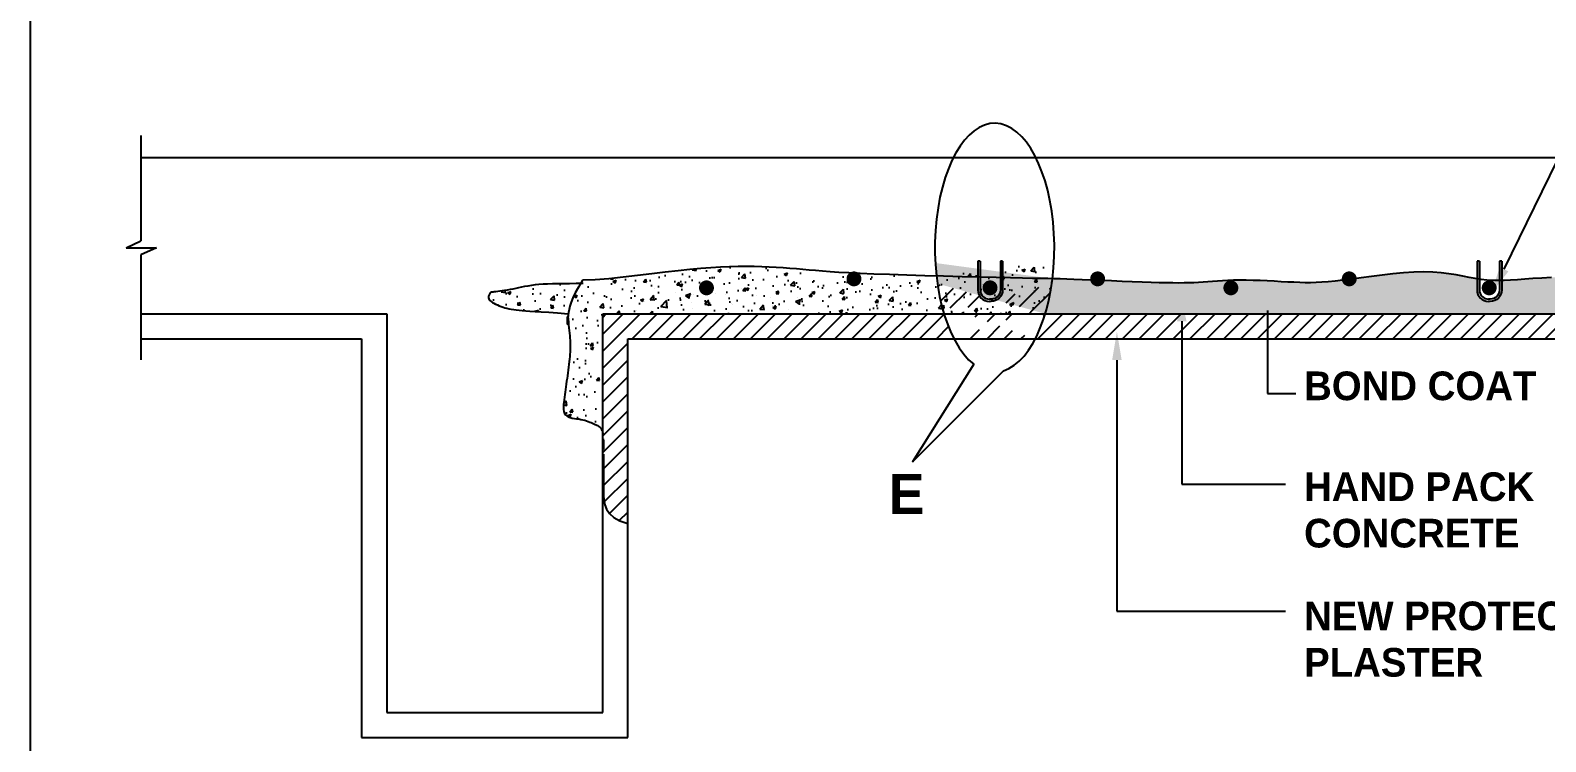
# Model space of a CAD drawing. Header units: millimetres. Extents: x -8855 to 105318, y -17958 to 67465.
# Drawn here: x 81882 to 95228, y 11854 to 18121 of the extents above; entities that cross this region are included whole.
import ezdxf

# ---------------------------------------------------------------- set-up
doc = ezdxf.new("R2010")
doc.units = ezdxf.units.MM
doc.header["$LTSCALE"] = 25
for name, color, linetype in [('4', 4, 'Continuous'), ('COL', 3, 'Continuous'), ('TEXT', 2, 'Continuous')]:
    doc.layers.add(name, color=color, linetype=linetype)
doc.styles.add('STYLE1', font='')
doc.styles.get('STYLE1').set_extended_font_data('DomBold BT')
pattern_1 = [(50, (108364.56, 10451.66), (291.4955, -25.5025), [30.48, -335.28]), (355, (108364.56, 10451.66), (-56.3885, 305.6906), [24.384, -268.224]), (100.451, (108388.85, 10449.54), (235.108, 280.1867), [25.904, -284.944]), (46.1842, (108364.56, 10532.94), (433.7265, -67.268), [45.72, -502.92]), (96.6356, (108400.7, 10527.34), (379.847, 395.881), [38.856, -427.416]), (351.184, (108364.56, 10532.94), (379.847, 395.88), [36.576, -402.336]), (21, (108405.2, 10512.62), (242.5838, -163.6248), [30.48, -335.28]), (326, (108405.2, 10512.62), (98.8832, 294.7007), [24.384, -268.224]), (71.4514, (108425.41, 10499), (341.4664, 131.0766), [25.904, -284.944]), (37.5, (108364.56, 10451.66), (4.94177, 135.28806), [0, -264.9728, 0, -272.288, 0, -269.24]), (7.5, (108364.56, 10451.66), (106.9115, 160.2889), [0, -155.2448, 0, -258.8768, 0, -102.616]), (327.5, (108273.93, 10451.66), (216.94495, -9.166), [0, -101.6, 0, -316.992, 0, -420.624]), (317.5, (108233.3, 10451.66), (237.0067, 40.6824), [0, -132.08, 0, -210.5152, 0, -298.704])]

msp = doc.modelspace()

# ---------------------------------------------------------------- hatches: boundary and pattern name
at = {"layer": '4'}
h = msp.add_hatch(dxfattribs=at)
h.set_pattern_fill('AR-CONC', color=256, scale=1.6, style=0)
h.set_pattern_definition(pattern_1)
h.paths.add_polyline_path([(86381.22708, 15641.84861), (86447.03417, 15637.14625), (86526.04664, 15631.08839), (86620.09155, 15623.38285), (86621.57392, 15636.27312), (86626.16442, 15663.14784), (86633.38481, 15692.41793), (86644.23919, 15725.38456), (86659.73169, 15763.34891), (86680.86641, 15807.61216), (86708.64749, 15859.47549), (86726.98233, 15890.91947), (86689.03757, 15890.05928), (86631.13719, 15889.08692), (86577.35278, 15888.35178), (86527.42648, 15887.65167), (86481.10041, 15886.78445), (86438.1167, 15885.54792), (86398.21747, 15883.73993), (86361.14486, 15881.15831), (86326.63346, 15877.66545), (86294.3878, 15873.38202), (86264.10487, 15868.49322), (86235.48167, 15863.18428), (86208.2152, 15857.64043), (86182.00246, 15852.04688), (86156.54044, 15846.58887), (86131.52613, 15841.4516), (86106.76735, 15836.78642), (86082.51507, 15832.60914), (86059.1311, 15828.90169), (86036.97724, 15825.64601), (86016.41526, 15822.82401), (85997.80698, 15820.41763), (85981.51418, 15818.4088), (85967.89865, 15816.77945), (85957.18502, 15815.48591), (85949.04917, 15814.38211), (85943.02982, 15813.29638), (85938.66567, 15812.05705), (85935.49545, 15810.49245), (85933.05786, 15808.43092), (85930.89162, 15805.70078), (85928.53543, 15802.13037), (85925.67575, 15797.59771), (85922.58995, 15792.17961), (85919.70313, 15786.00254), (85917.44041, 15779.19301), (85916.22689, 15771.87751), (85916.48769, 15764.18253), (85918.6479, 15756.23456), (85923.13264, 15748.1601), (85930.23888, 15740.0751), (85939.75106, 15732.05334), (85951.32546, 15724.15808), (85964.61838, 15716.45255), (85979.28613, 15709.00002), (85994.98498, 15701.86371), (86011.37125, 15695.10688), (86028.10122, 15688.79278), (86044.9352, 15682.97184), (86062.04958, 15677.64333), (86079.72473, 15672.79368), (86098.24106, 15668.40935), (86117.87895, 15664.47677), (86138.91879, 15660.98241), (86161.64098, 15657.9127), (86186.32589, 15655.25409), (86213.51171, 15652.94659), (86244.76769, 15650.74447), (86281.92088, 15648.35555), (86326.79833, 15645.48765)])
edge = h.paths.add_edge_path()
edge.add_line((90227.68278, 15833.95489), (90227.68278, 15946.85149))
edge.add_line((90227.68278, 15946.85149), (90088.44236, 15950.28224))
edge.add_line((90088.44236, 15950.28224), (89925.51066, 15954.52148))
edge.add_line((89925.51066, 15954.52148), (89862.2702, 15956.27222))
edge.add_ellipse((90374.69514, 16205.9396), major_axis=(0, -1096.35806), ratio=0.4800000023, start_angle=283.163128799, end_angle=302.079228507)
edge.add_line((89928.7943, 15623.67322), (90820.59599, 15623.67322))
edge.add_ellipse((90374.69514, 16205.9396), major_axis=(0, -1096.35806), ratio=0.4800000023, start_angle=57.920771493, end_angle=75.560665205)
edge.add_line((90884.32388, 15932.55747), (90842.05895, 15933.52216))
edge.add_line((90842.05895, 15933.52216), (90779.71632, 15934.80837))
edge.add_line((90779.71632, 15934.80837), (90707.20442, 15936.25207))
edge.add_line((90707.20442, 15936.25207), (90620.34518, 15938.01076))
edge.add_line((90620.34518, 15938.01076), (90514.96052, 15940.24194))
edge.add_line((90514.96052, 15940.24194), (90445.13519, 15941.79937))
edge.add_line((90445.13519, 15941.79937), (90445.13519, 15833.95489))
edge.add_arc((90344.33186, 15833.95489), 100.80333, -90, 0, ccw=False)
edge.add_line((90344.33186, 15733.15156), (90328.48611, 15733.15156))
edge.add_arc((90328.48611, 15833.95489), 100.80333, 180, 270, ccw=False)
h = msp.add_hatch(dxfattribs=at)
h.set_pattern_fill('AR-CONC', color=256, scale=1.6, style=0)
h.set_pattern_definition(pattern_1)
edge = h.paths.add_edge_path()
edge.add_line((86618.5401, 15128.46608), (86615.28511, 15103.30777))
edge.add_line((86615.28511, 15103.30777), (86611.97832, 15078.3047))
edge.add_line((86611.97832, 15078.3047), (86608.66289, 15053.66387))
edge.add_line((86608.66289, 15053.66387), (86605.34746, 15029.38528))
edge.add_line((86605.34746, 15029.38528), (86602.03203, 15005.41718))
edge.add_line((86602.03203, 15005.41718), (86598.7166, 14981.70782))
edge.add_line((86598.7166, 14981.70782), (86595.40118, 14958.20546))
edge.add_line((86595.40118, 14958.20546), (86592.08575, 14934.85834))
edge.add_line((86592.08575, 14934.85834), (86588.77032, 14911.61471))
edge.add_line((86588.77032, 14911.61471), (86585.45489, 14888.42283))
edge.add_line((86585.45489, 14888.42283), (86582.20853, 14865.29996))
edge.add_line((86582.20853, 14865.29996), (86579.37659, 14842.53931))
edge.add_line((86579.37659, 14842.53931), (86577.37352, 14820.50315))
edge.add_line((86577.37352, 14820.50315), (86576.61373, 14799.5537))
edge.add_line((86576.61373, 14799.5537), (86577.51166, 14780.0532))
edge.add_line((86577.51166, 14780.0532), (86580.48173, 14762.36389))
edge.add_line((86580.48173, 14762.36389), (86585.93837, 14746.84802))
edge.add_line((86585.93837, 14746.84802), (86594.29602, 14733.86781))
edge.add_line((86594.29602, 14733.86781), (86605.80505, 14723.64751))
edge.add_line((86605.80505, 14723.64751), (86620.05967, 14715.85939))
edge.add_line((86620.05967, 14715.85939), (86636.49005, 14710.0377))
edge.add_line((86636.49005, 14710.0377), (86654.52634, 14705.71671))
edge.add_line((86654.52634, 14705.71671), (86673.59869, 14702.4307))
edge.add_line((86673.59869, 14702.4307), (86693.13729, 14699.71391))
edge.add_line((86693.13729, 14699.71391), (86712.57227, 14697.10062))
edge.add_line((86712.57227, 14697.10062), (86731.3338, 14694.12509))
edge.add_line((86731.3338, 14694.12509), (86748.96197, 14690.42509))
edge.add_line((86748.96197, 14690.42509), (86765.43652, 14686.05235))
edge.add_line((86765.43652, 14686.05235), (86780.84711, 14681.16214))
edge.add_line((86780.84711, 14681.16214), (86795.2834, 14675.90968))
edge.add_line((86795.2834, 14675.90968), (86808.83508, 14670.45024))
edge.add_line((86808.83508, 14670.45024), (86821.59179, 14664.93904))
edge.add_line((86821.59179, 14664.93904), (86833.6432, 14659.53134))
edge.add_line((86833.6432, 14659.53134), (86845.07899, 14654.38238))
edge.add_line((86845.07899, 14654.38238), (86855.96357, 14649.57841))
edge.add_line((86855.96357, 14649.57841), (86866.26041, 14644.92969))
edge.add_line((86866.26041, 14644.92969), (86881.45069, 14637.44702))
edge.add_line((86881.45069, 14637.44702), (86897.41935, 14626.2271))
edge.add_line((86897.41935, 14626.2271), (86910.09424, 14610.94637))
edge.add_line((86910.09424, 14610.94637), (86916.721, 14595.07017))
edge.add_line((86916.721, 14595.07017), (86920.29634, 14582.8317))
edge.add_line((86920.29634, 14582.8317), (86923.12131, 14569.03942))
edge.add_line((86923.12131, 14569.03942), (86923.12131, 15623.67322))
edge.add_line((86923.12131, 15623.67322), (89928.7943, 15623.67322))
edge.add_ellipse((90374.69514, 16205.9396), major_axis=(0, -1096.35806), ratio=0.4800000023, start_angle=57.920771493, end_angle=76.836871201)
edge.add_line((89862.2702, 15956.27222), (89761.00233, 15959.07571))
edge.add_line((89761.00233, 15959.07571), (89600.19909, 15963.86618))
edge.add_line((89600.19909, 15963.86618), (89448.38264, 15968.81415))
edge.add_line((89448.38264, 15968.81415), (89310.83471, 15973.84086))
edge.add_line((89310.83471, 15973.84086), (89191.52314, 15978.8807))
edge.add_line((89191.52314, 15978.8807), (89089.16036, 15983.92053))
edge.add_line((89089.16036, 15983.92053), (89001.14492, 15988.96037))
edge.add_line((89001.14492, 15988.96037), (88924.87539, 15994.00021))
edge.add_line((88924.87539, 15994.00021), (88857.75031, 15999.04005))
edge.add_line((88857.75031, 15999.04005), (88797.16826, 16004.07988))
edge.add_line((88797.16826, 16004.07988), (88740.52778, 16009.11972))
edge.add_line((88740.52778, 16009.11972), (88685.22744, 16014.15956))
edge.add_line((88685.22744, 16014.15956), (88629.07309, 16019.17315))
edge.add_line((88629.07309, 16019.17315), (88571.49977, 16024.02924))
edge.add_line((88571.49977, 16024.02924), (88512.34982, 16028.57034))
edge.add_line((88512.34982, 16028.57034), (88451.46557, 16032.63896))
edge.add_line((88451.46557, 16032.63896), (88388.68937, 16036.0776))
edge.add_line((88388.68937, 16036.0776), (88323.86354, 16038.72877))
edge.add_line((88323.86354, 16038.72877), (88256.83044, 16040.43496))
edge.add_line((88256.83044, 16040.43496), (88187.43239, 16041.03869))
edge.add_line((88187.43239, 16041.03869), (88115.40661, 16040.38902))
edge.add_line((88115.40661, 16040.38902), (88040.06992, 16038.36128))
edge.add_line((88040.06992, 16038.36128), (87960.63398, 16034.83733))
edge.add_line((87960.63398, 16034.83733), (87876.31049, 16029.69906))
edge.add_line((87876.31049, 16029.69906), (87786.31112, 16022.82834))
edge.add_line((87786.31112, 16022.82834), (87689.84757, 16014.10706))
edge.add_line((87689.84757, 16014.10706), (87586.13151, 16003.41709))
edge.add_line((87586.13151, 16003.41709), (87474.37464, 15990.64032))
edge.add_line((87474.37464, 15990.64032), (87354.49811, 15975.9211))
edge.add_line((87354.49811, 15975.9211), (87229.26103, 15960.45379))
edge.add_line((87229.26103, 15960.45379), (87102.132, 15945.6952))
edge.add_line((87102.132, 15945.6952), (86976.5796, 15933.10217))
edge.add_line((86976.5796, 15933.10217), (86856.07242, 15924.13152))
edge.add_line((86856.07242, 15924.13152), (86744.07904, 15920.24009))
edge.add_line((86744.07904, 15920.24009), (86708.64749, 15859.47549))
edge.add_line((86708.64749, 15859.47549), (86680.86641, 15807.61216))
edge.add_line((86680.86641, 15807.61216), (86659.73169, 15763.34891))
edge.add_line((86659.73169, 15763.34891), (86644.23919, 15725.38456))
edge.add_line((86644.23919, 15725.38456), (86633.38481, 15692.41793))
edge.add_line((86633.38481, 15692.41793), (86626.16442, 15663.14784))
edge.add_line((86626.16442, 15663.14784), (86621.57392, 15636.27312))
edge.add_line((86621.57392, 15636.27312), (86618.60917, 15610.49258))
edge.add_line((86618.60917, 15610.49258), (86617.1419, 15593.15084))
edge.add_line((86617.1419, 15593.15084), (86618.24655, 15577.33107))
edge.add_line((86618.24655, 15577.33107), (86620.40503, 15551.07741))
edge.add_line((86620.40503, 15551.07741), (86622.77073, 15525.23775))
edge.add_line((86622.77073, 15525.23775), (86625.24003, 15500.01906))
edge.add_line((86625.24003, 15500.01906), (86627.70933, 15475.62835))
edge.add_line((86627.70933, 15475.62835), (86630.07503, 15452.2726))
edge.add_line((86630.07503, 15452.2726), (86632.23351, 15430.15882))
edge.add_line((86632.23351, 15430.15882), (86634.08117, 15409.49398))
edge.add_line((86634.08117, 15409.49398), (86635.53167, 15390.3816))
edge.add_line((86635.53167, 15390.3816), (86636.56774, 15372.51118))
edge.add_line((86636.56774, 15372.51118), (86637.18938, 15355.46873))
edge.add_line((86637.18938, 15355.46873), (86637.3966, 15338.84026))
edge.add_line((86637.3966, 15338.84026), (86637.18938, 15322.2118))
edge.add_line((86637.18938, 15322.2118), (86636.56774, 15305.16935))
edge.add_line((86636.56774, 15305.16935), (86635.53167, 15287.29893))
edge.add_line((86635.53167, 15287.29893), (86634.08117, 15268.18655))
edge.add_line((86634.08117, 15268.18655), (86632.22487, 15247.53034))
edge.add_line((86632.22487, 15247.53034), (86630.00596, 15225.47693))
edge.add_line((86630.00596, 15225.47693), (86627.47622, 15202.28506))
edge.add_line((86627.47622, 15202.28506), (86624.68746, 15178.21346))
edge.add_line((86624.68746, 15178.21346), (86621.69148, 15153.52089))
edge.add_line((86621.69148, 15153.52089), (86618.5401, 15128.46608))
h.paths.add_polyline_path([(87369.13644, 15783.87556), (87376.03402, 15746.48253), (87340.37756, 15749.60206)], flags=16)
h.paths.add_polyline_path([(87484.77352, 15739.80281), (87491.67936, 15680.44048), (87436.08811, 15689.06215)], flags=16)
h.paths.add_polyline_path([(87651.2671, 15785.84905), (87695.4033, 15802.79135), (87682.62211, 15764.69983)], flags=16)
h.paths.add_polyline_path([(87852.51233, 15741.58553), (87859.4099, 15704.19262), (87823.75354, 15707.31214)], flags=16)
h.paths.add_polyline_path([(87804.10683, 15852.42969, -1), (87869.81403, 15852.42969, -1)], flags=16)
h.paths.add_polyline_path([(88335.88822, 15699.29551), (88342.78577, 15661.90271), (88307.12952, 15665.02222)], flags=16)
h.paths.add_polyline_path([(88663.9138, 15748.81872), (88651.13255, 15710.72699), (88619.77737, 15731.87633)], flags=16)
h = msp.add_hatch(dxfattribs=at)
h.set_pattern_fill('AR-CONC', color=256, scale=1.6, style=0)
h.set_pattern_definition(pattern_1)
edge = h.paths.add_edge_path()
edge.add_line((100080.34015, 15623.67322), (100080.34015, 14569.03942))
edge.add_line((100080.34015, 14569.03942), (100083.16512, 14582.8317))
edge.add_line((100083.16512, 14582.8317), (100086.74046, 14595.07017))
edge.add_line((100086.74046, 14595.07017), (100093.36722, 14610.94637))
edge.add_line((100093.36722, 14610.94637), (100106.04211, 14626.2271))
edge.add_line((100106.04211, 14626.2271), (100122.01077, 14637.44702))
edge.add_line((100122.01077, 14637.44702), (100137.20105, 14644.92969))
edge.add_line((100137.20105, 14644.92969), (100147.49789, 14649.57841))
edge.add_line((100147.49789, 14649.57841), (100158.38247, 14654.38238))
edge.add_line((100158.38247, 14654.38238), (100169.81826, 14659.53134))
edge.add_line((100169.81826, 14659.53134), (100181.86968, 14664.93904))
edge.add_line((100181.86968, 14664.93904), (100194.62639, 14670.45024))
edge.add_line((100194.62639, 14670.45024), (100208.17806, 14675.90968))
edge.add_line((100208.17806, 14675.90968), (100222.61436, 14681.16214))
edge.add_line((100222.61436, 14681.16214), (100238.02495, 14686.05235))
edge.add_line((100238.02495, 14686.05235), (100254.49949, 14690.42509))
edge.add_line((100254.49949, 14690.42509), (100272.12766, 14694.12509))
edge.add_line((100272.12766, 14694.12509), (100290.88919, 14697.10062))
edge.add_line((100290.88919, 14697.10062), (100310.32418, 14699.71391))
edge.add_line((100310.32418, 14699.71391), (100329.86277, 14702.4307))
edge.add_line((100329.86277, 14702.4307), (100348.93513, 14705.71671))
edge.add_line((100348.93513, 14705.71671), (100366.97142, 14710.0377))
edge.add_line((100366.97142, 14710.0377), (100383.40179, 14715.85939))
edge.add_line((100383.40179, 14715.85939), (100397.65641, 14723.64751))
edge.add_line((100397.65641, 14723.64751), (100409.16545, 14733.86781))
edge.add_line((100409.16545, 14733.86781), (100417.52309, 14746.84802))
edge.add_line((100417.52309, 14746.84802), (100422.97974, 14762.36389))
edge.add_line((100422.97974, 14762.36389), (100425.94981, 14780.0532))
edge.add_line((100425.94981, 14780.0532), (100426.84773, 14799.5537))
edge.add_line((100426.84773, 14799.5537), (100426.08794, 14820.50315))
edge.add_line((100426.08794, 14820.50315), (100424.08487, 14842.53931))
edge.add_line((100424.08487, 14842.53931), (100421.25294, 14865.29996))
edge.add_line((100421.25294, 14865.29996), (100418.00658, 14888.42283))
edge.add_line((100418.00658, 14888.42283), (100414.69115, 14911.61471))
edge.add_line((100414.69115, 14911.61471), (100411.37572, 14934.85834))
edge.add_line((100411.37572, 14934.85834), (100408.06029, 14958.20546))
edge.add_line((100408.06029, 14958.20546), (100404.74486, 14981.70782))
edge.add_line((100404.74486, 14981.70782), (100401.42943, 15005.41718))
edge.add_line((100401.42943, 15005.41718), (100398.114, 15029.38528))
edge.add_line((100398.114, 15029.38528), (100394.79857, 15053.66387))
edge.add_line((100394.79857, 15053.66387), (100391.48315, 15078.3047))
edge.add_line((100391.48315, 15078.3047), (100388.17635, 15103.30777))
edge.add_line((100388.17635, 15103.30777), (100384.92136, 15128.46608))
edge.add_line((100384.92136, 15128.46608), (100381.76998, 15153.52089))
edge.add_line((100381.76998, 15153.52089), (100378.77401, 15178.21346))
edge.add_line((100378.77401, 15178.21346), (100375.98525, 15202.28506))
edge.add_line((100375.98525, 15202.28506), (100373.45551, 15225.47693))
edge.add_line((100373.45551, 15225.47693), (100371.23659, 15247.53034))
edge.add_line((100371.23659, 15247.53034), (100369.38029, 15268.18655))
edge.add_line((100369.38029, 15268.18655), (100367.92979, 15287.29893))
edge.add_line((100367.92979, 15287.29893), (100366.89372, 15305.16935))
edge.add_line((100366.89372, 15305.16935), (100366.27208, 15322.2118))
edge.add_line((100366.27208, 15322.2118), (100366.06487, 15338.84026))
edge.add_line((100366.06487, 15338.84026), (100366.27208, 15355.46873))
edge.add_line((100366.27208, 15355.46873), (100366.89372, 15372.51118))
edge.add_line((100366.89372, 15372.51118), (100367.92979, 15390.3816))
edge.add_line((100367.92979, 15390.3816), (100369.38029, 15409.49398))
edge.add_line((100369.38029, 15409.49398), (100371.22795, 15430.15882))
edge.add_line((100371.22795, 15430.15882), (100373.38644, 15452.2726))
edge.add_line((100373.38644, 15452.2726), (100375.75213, 15475.62835))
edge.add_line((100375.75213, 15475.62835), (100378.22144, 15500.01906))
edge.add_line((100378.22144, 15500.01906), (100380.69074, 15525.23775))
edge.add_line((100380.69074, 15525.23775), (100383.05643, 15551.07741))
edge.add_line((100383.05643, 15551.07741), (100385.21492, 15577.33107))
edge.add_line((100385.21492, 15577.33107), (100386.31956, 15593.15084))
edge.add_line((100386.31956, 15593.15084), (100384.85229, 15610.49258))
edge.add_line((100384.85229, 15610.49258), (100381.88755, 15636.27312))
edge.add_line((100381.88755, 15636.27312), (100377.29704, 15663.14784))
edge.add_line((100377.29704, 15663.14784), (100370.07666, 15692.41793))
edge.add_line((100370.07666, 15692.41793), (100359.22227, 15725.38456))
edge.add_line((100359.22227, 15725.38456), (100343.72978, 15763.34891))
edge.add_line((100343.72978, 15763.34891), (100322.59505, 15807.61216))
edge.add_line((100322.59505, 15807.61216), (100294.81397, 15859.47549))
edge.add_line((100294.81397, 15859.47549), (100276.47914, 15890.91947))
edge.add_line((100276.47914, 15890.91947), (100252.14966, 15891.47101))
edge.add_line((100252.14966, 15891.47101), (100159.47658, 15886.90366))
edge.add_line((100159.47658, 15886.90366), (100082.80632, 15880.44637))
edge.add_line((100082.80632, 15880.44637), (100019.7345, 15873.04411))
edge.add_line((100019.7345, 15873.04411), (99967.85677, 15865.64185))
edge.add_line((99967.85677, 15865.64185), (99924.76875, 15859.18456))
edge.add_line((99924.76875, 15859.18456), (99888.06609, 15854.6172))
edge.add_line((99888.06609, 15854.6172), (99855.34442, 15852.88476))
edge.add_line((99855.34442, 15852.88476), (99824.55413, 15854.65658))
edge.add_line((99824.55413, 15854.65658), (99795.06456, 15859.49955))
edge.add_line((99795.06456, 15859.49955), (99766.59979, 15866.70494))
edge.add_line((99766.59979, 15866.70494), (99738.88393, 15875.56403))
edge.add_line((99738.88393, 15875.56403), (99711.64105, 15885.36809))
edge.add_line((99711.64105, 15885.36809), (99684.59526, 15895.40839))
edge.add_line((99684.59526, 15895.40839), (99657.47063, 15904.9762))
edge.add_line((99657.47063, 15904.9762), (99629.99126, 15913.36281))
edge.add_line((99629.99126, 15913.36281), (99601.92722, 15919.99072))
edge.add_line((99601.92722, 15919.99072), (99573.23253, 15924.80744))
edge.add_line((99573.23253, 15924.80744), (99543.90719, 15927.89171))
edge.add_line((99543.90719, 15927.89171), (99513.9512, 15929.32229))
edge.add_line((99513.9512, 15929.32229), (99483.36455, 15929.17792))
edge.add_line((99483.36455, 15929.17792), (99464.29175, 15928.17558))
edge.add_line((99464.29175, 15928.17558), (99464.29175, 15833.95489))
edge.add_arc((99363.48842, 15833.95489), 100.80333, 270, 360, ccw=False)
edge.add_line((99363.48842, 15733.15156), (99347.64267, 15733.15156))
edge.add_arc((99347.64267, 15833.95489), 100.80333, 180, 270.000000001, ccw=False)
edge.add_line((99246.83934, 15833.95489), (99246.83934, 15893.09814))
edge.add_line((99246.83934, 15893.09814), (99207.75628, 15885.6962))
edge.add_line((99207.75628, 15885.6962), (99165.5157, 15878.50393))
edge.add_line((99165.5157, 15878.50393), (99120.27952, 15871.94164))
edge.add_line((99120.27952, 15871.94164), (99071.65359, 15866.32433))
edge.add_line((99071.65359, 15866.32433), (99019.45395, 15861.90134))
edge.add_line((99019.45395, 15861.90134), (98964.33755, 15858.65957))
edge.add_line((98964.33755, 15858.65957), (98907.17153, 15856.52027))
edge.add_line((98907.17153, 15856.52027), (98848.82304, 15855.40468))
edge.add_line((98848.82304, 15855.40468), (98790.15922, 15855.23406))
edge.add_line((98790.15922, 15855.23406), (98732.04722, 15855.92966))
edge.add_line((98732.04722, 15855.92966), (98675.35419, 15857.41274))
edge.add_line((98675.35419, 15857.41274), (98620.94727, 15859.60454))
edge.add_line((98620.94727, 15859.60454), (98569.35201, 15862.42633))
edge.add_line((98569.35201, 15862.42633), (98519.72754, 15865.79934))
edge.add_line((98519.72754, 15865.79934), (98470.89139, 15869.64484))
edge.add_line((98470.89139, 15869.64484), (98421.66108, 15873.88408))
edge.add_line((98421.66108, 15873.88408), (98370.85413, 15878.43831))
edge.add_line((98370.85413, 15878.43831), (98317.28808, 15883.22878))
edge.add_line((98317.28808, 15883.22878), (98259.78046, 15888.17675))
edge.add_line((98259.78046, 15888.17675), (98197.14878, 15893.20346))
edge.add_line((98197.14878, 15893.20346), (98128.63101, 15898.23017))
edge.add_line((98128.63101, 15898.23017), (98055.14685, 15903.17814))
edge.add_line((98055.14685, 15903.17814), (97978.03645, 15907.96861))
edge.add_line((97978.03645, 15907.96861), (97898.63992, 15912.52284))
edge.add_line((97898.63992, 15912.52284), (97864.5793, 15914.32003))
edge.add_arc((97836.60236, 15931.54355), 32.8536, 205.681663927, 328.382200195, ccw=False)
edge.add_line((97806.99418, 15917.30576), (97738.34908, 15920.60757))
edge.add_line((97738.34908, 15920.60757), (97660.13503, 15923.98059))
edge.add_line((97660.13503, 15923.98059), (97584.99541, 15926.80238))
edge.add_line((97584.99541, 15926.80238), (97513.92876, 15929.02043))
edge.add_line((97513.92876, 15929.02043), (97446.5672, 15930.68725))
edge.add_line((97446.5672, 15930.68725), (97382.20123, 15931.88159))
edge.add_line((97382.20123, 15931.88159), (97320.12138, 15932.68219))
edge.add_line((97320.12138, 15932.68219), (97259.61816, 15933.16779))
edge.add_line((97259.61816, 15933.16779), (97199.98208, 15933.41716))
edge.add_line((97199.98208, 15933.41716), (97140.50367, 15933.50903))
edge.add_line((97140.50367, 15933.50903), (97080.47344, 15933.52216))
edge.add_line((97080.47344, 15933.52216), (97019.35271, 15933.56153))
edge.add_line((97019.35271, 15933.56153), (96957.28599, 15933.83715))
edge.add_line((96957.28599, 15933.83715), (96894.58862, 15934.58525))
edge.add_line((96894.58862, 15934.58525), (96831.57593, 15936.04208))
edge.add_line((96831.57593, 15936.04208), (96768.56324, 15938.44387))
edge.add_line((96768.56324, 15938.44387), (96705.86587, 15942.02688))
edge.add_line((96705.86587, 15942.02688), (96643.79915, 15947.02735))
edge.add_line((96643.79915, 15947.02735), (96582.67841, 15953.68151))
edge.add_line((96582.67841, 15953.68151), (96522.80584, 15962.08124))
edge.add_line((96522.80584, 15962.08124), (96464.43107, 15971.74093))
edge.add_line((96464.43107, 15971.74093), (96407.79059, 15982.03059))
edge.add_line((96407.79059, 15982.03059), (96353.1209, 15992.32026))
edge.add_line((96353.1209, 15992.32026), (96300.6585, 16001.97995))
edge.add_line((96300.6585, 16001.97995), (96250.63987, 16010.37968))
edge.add_line((96250.63987, 16010.37968), (96203.30152, 16016.88947))
edge.add_line((96203.30152, 16016.88947), (96158.87993, 16020.87934))
edge.add_line((96158.87993, 16020.87934), (96117.30942, 16021.90306))
edge.add_line((96117.30942, 16021.90306), (96077.31554, 16020.24936))
edge.add_line((96077.31554, 16020.24936), (96037.32166, 16016.39074))
edge.add_line((96037.32166, 16016.39074), (95995.75115, 16010.79967))
edge.add_line((95995.75115, 16010.79967), (95951.02738, 16003.94864))
edge.add_line((95951.02738, 16003.94864), (95901.57372, 15996.31013))
edge.add_line((95901.57372, 15996.31013), (95845.81352, 15988.35664))
edge.add_line((95845.81352, 15988.35664), (95782.17018, 15980.56064))
edge.add_line((95782.17018, 15980.56064), (95709.68456, 15973.30313))
edge.add_line((95709.68456, 15973.30313), (95629.8676, 15966.59909))
edge.add_line((95629.8676, 15966.59909), (95544.84776, 15960.37204))
edge.add_line((95544.84776, 15960.37204), (95456.75349, 15954.54548))
edge.add_line((95456.75349, 15954.54548), (95367.71324, 15949.04291))
edge.add_line((95367.71324, 15949.04291), (95279.85546, 15943.78783))
edge.add_line((95279.85546, 15943.78783), (95195.30861, 15938.70374))
edge.add_line((95195.30861, 15938.70374), (95116.20114, 15933.71415))
edge.add_line((95116.20114, 15933.71415), (95044.12281, 15928.81569))
edge.add_line((95044.12281, 15928.81569), (94978.50868, 15924.29746))
edge.add_line((94978.50868, 15924.29746), (94918.25509, 15920.52171))
edge.add_line((94918.25509, 15920.52171), (94862.2584, 15917.85067))
edge.add_line((94862.2584, 15917.85067), (94841.19695, 15917.37076))
edge.add_line((94841.19695, 15917.37076), (94841.19695, 15833.95489))
edge.add_arc((94740.39362, 15833.95489), 100.80333, 270, 360, ccw=False)
edge.add_line((94740.39362, 15733.15156), (94724.54787, 15733.15156))
edge.add_arc((94724.54787, 15833.95489), 100.80333, 180, 270, ccw=False)
edge.add_line((94623.74454, 15833.95489), (94623.74454, 15930.97814))
edge.add_line((94623.74454, 15930.97814), (94607.56677, 15933.52778))
edge.add_line((94607.56677, 15933.52778), (94554.39488, 15943.57483))
edge.add_line((94554.39488, 15943.57483), (94498.54272, 15954.66134))
edge.add_line((94498.54272, 15954.66134), (94439.3008, 15965.8491))
edge.add_line((94439.3008, 15965.8491), (94375.95964, 15976.19989))
edge.add_line((94375.95964, 15976.19989), (94307.80975, 15984.77548))
edge.add_line((94307.80975, 15984.77548), (94234.14165, 15990.63767))
edge.add_line((94234.14165, 15990.63767), (94154.24586, 15992.84822))
edge.add_line((94154.24586, 15992.84822), (94067.87275, 15990.76816))
edge.add_line((94067.87275, 15990.76816), (93976.61207, 15984.95548))
edge.add_line((93976.61207, 15984.95548), (93882.51346, 15976.26739))
edge.add_line((93882.51346, 15976.26739), (93787.62653, 15965.56111))
edge.add_line((93787.62653, 15965.56111), (93694.00091, 15953.69388))
edge.add_line((93694.00091, 15953.69388), (93603.68622, 15941.5229))
edge.add_line((93603.68622, 15941.5229), (93530.7247, 15931.5454))
edge.add_arc((93497.8711, 15931.54355), 32.8536, -164.899046712, 0.003231404, ccw=False)
edge.add_line((93466.152, 15922.98451), (93441.18809, 15919.69861))
edge.add_line((93441.18809, 15919.69861), (93372.47324, 15911.58275))
edge.add_line((93372.47324, 15911.58275), (93311.48389, 15905.53007))
edge.add_line((93311.48389, 15905.53007), (93256.48573, 15901.33583))
edge.add_line((93256.48573, 15901.33583), (93205.74448, 15898.79529))
edge.add_line((93205.74448, 15898.79529), (93157.52585, 15897.7037))
edge.add_line((93157.52585, 15897.7037), (93110.09552, 15897.85632))
edge.add_line((93110.09552, 15897.85632), (93061.71922, 15899.04841))
edge.add_line((93061.71922, 15899.04841), (93010.66265, 15901.07521))
edge.add_line((93010.66265, 15901.07521), (92955.65136, 15903.72713))
edge.add_line((92955.65136, 15903.72713), (92897.25032, 15906.77503))
edge.add_line((92897.25032, 15906.77503), (92836.48432, 15909.98492))
edge.add_line((92836.48432, 15909.98492), (92774.3782, 15913.12282))
edge.add_line((92774.3782, 15913.12282), (92711.95674, 15915.95473))
edge.add_line((92711.95674, 15915.95473), (92650.24477, 15918.24665))
edge.add_line((92650.24477, 15918.24665), (92590.26709, 15919.7646))
edge.add_line((92590.26709, 15919.7646), (92533.04852, 15920.27459))
edge.add_line((92533.04852, 15920.27459), (92479.36423, 15919.62061))
edge.add_line((92479.36423, 15919.62061), (92428.99086, 15917.95866))
edge.add_line((92428.99086, 15917.95866), (92381.45543, 15915.52274))
edge.add_line((92381.45543, 15915.52274), (92336.28494, 15912.54683))
edge.add_line((92336.28494, 15912.54683), (92293.00641, 15909.26494))
edge.add_line((92293.00641, 15909.26494), (92251.14685, 15905.91105))
edge.add_line((92251.14685, 15905.91105), (92210.23327, 15902.71915))
edge.add_line((92210.23327, 15902.71915), (92169.79267, 15899.92324))
edge.add_line((92169.79267, 15899.92324), (92129.24697, 15897.71831))
edge.add_line((92129.24697, 15897.71831), (92087.59763, 15896.14336))
edge.add_line((92087.59763, 15896.14336), (92043.741, 15895.19839))
edge.add_line((92043.741, 15895.19839), (91996.57345, 15894.8834))
edge.add_line((91996.57345, 15894.8834), (91944.99132, 15895.19839))
edge.add_line((91944.99132, 15895.19839), (91887.891, 15896.14336))
edge.add_line((91887.891, 15896.14336), (91824.16882, 15897.71831))
edge.add_line((91824.16882, 15897.71831), (91752.72114, 15899.92324))
edge.add_line((91752.72114, 15899.92324), (91673.03557, 15902.7319))
edge.add_line((91673.03557, 15902.7319), (91586.96465, 15906.01305))
edge.add_line((91586.96465, 15906.01305), (91496.95214, 15909.60918))
edge.add_line((91496.95214, 15909.60918), (91405.44184, 15913.36281))
edge.add_line((91405.44184, 15913.36281), (91314.87752, 15917.11644))
edge.add_line((91314.87752, 15917.11644), (91311.4378, 15917.25833))
edge.add_arc((91281.85247, 15931.54355), 32.8536, 201.049009042, 334.226527158, ccw=False)
edge.add_line((91251.19107, 15919.74364), (91227.70295, 15920.71257))
edge.add_line((91227.70295, 15920.71257), (91146.36192, 15923.99372))
edge.add_line((91146.36192, 15923.99372), (91073.2982, 15926.80238))
edge.add_line((91073.2982, 15926.80238), (91009.85193, 15929.03355))
edge.add_line((91009.85193, 15929.03355), (90952.94868, 15930.79225))
edge.add_line((90952.94868, 15930.79225), (90898.41037, 15932.23595))
edge.add_line((90898.41037, 15932.23595), (90884.32388, 15932.55747))
edge.add_ellipse((90374.69514, 16205.9396), major_axis=(0, -1096.35806), ratio=0.4800000023, start_angle=284.439334795, end_angle=302.079228507)
edge.add_line((90820.59599, 15623.67322), (100080.34015, 15623.67322))
h.paths.add_polyline_path([(92488.24465, 15852.42969, -1), (92422.53745, 15852.42969, -1)], flags=16)
h.paths.add_polyline_path([(96789.44669, 15852.42969, -1), (96855.15389, 15852.42969, -1)], flags=16)
h.paths.add_polyline_path([(100556.4273, 15637.14625), (100622.23439, 15641.84861), (100676.66313, 15645.48765), (100721.54058, 15648.35555), (100758.69377, 15650.74447), (100789.94976, 15652.94659), (100817.13557, 15655.25409), (100841.82049, 15657.9127), (100864.54267, 15660.98241), (100885.58251, 15664.47677), (100905.2204, 15668.40935), (100923.73673, 15672.79368), (100941.41189, 15677.64333), (100958.52626, 15682.97184), (100975.36025, 15688.79278), (100992.09022, 15695.10688), (101008.47648, 15701.86371), (101024.17534, 15709.00002), (101038.84308, 15716.45255), (101052.136, 15724.15808), (101063.71041, 15732.05334), (101073.22258, 15740.0751), (101080.32882, 15748.1601), (101084.81356, 15756.23456), (101086.97378, 15764.18253), (101087.23457, 15771.87751), (101086.02105, 15779.19301), (101083.75833, 15786.00254), (101080.87152, 15792.17961), (101077.78571, 15797.59771), (101074.92603, 15802.13037), (101072.56984, 15805.70078), (101070.4036, 15808.43092), (101067.96601, 15810.49245), (101064.79579, 15812.05705), (101060.43165, 15813.29638), (101054.41229, 15814.38211), (101046.27645, 15815.48591), (101035.56281, 15816.77945), (101021.94729, 15818.4088), (101005.65449, 15820.41763), (100987.0462, 15822.82401), (100966.48423, 15825.64601), (100944.33036, 15828.90169), (100920.94639, 15832.60914), (100896.69412, 15836.78642), (100871.93533, 15841.4516), (100846.92103, 15846.58887), (100821.45901, 15852.04688), (100795.24626, 15857.64043), (100767.97979, 15863.18428), (100739.3566, 15868.49322), (100709.07367, 15873.38202), (100676.82801, 15877.66545), (100642.31661, 15881.15831), (100605.24399, 15883.73993), (100565.34477, 15885.54792), (100522.36105, 15886.78445), (100476.03498, 15887.65167), (100426.10868, 15888.35178), (100372.32428, 15889.08692), (100314.42389, 15890.05928), (100276.47914, 15890.91947), (100294.81397, 15859.47549), (100322.59505, 15807.61216), (100343.72978, 15763.34891), (100359.22227, 15725.38456), (100370.07666, 15692.41793), (100377.29704, 15663.14784), (100381.88755, 15636.27312), (100383.36992, 15623.38285), (100477.41482, 15631.08839)])
h = msp.add_hatch(dxfattribs=at)
h.set_pattern_fill('ANSI31', color=256, scale=842.4, style=0)
h.set_pattern_definition([(45, (0, 0), (-74.45834, 74.45834), [])])
h.paths.add_polyline_path([(98361.47141, 15403.21697), (98361.47141, 15623.67322), (92777.04719, 15623.67322), (92777.04719, 15403.21697)])
edge = h.paths.add_edge_path()
edge.add_line((92777.04719, 15403.21697), (92777.04719, 15623.67322))
edge.add_line((92777.04719, 15623.67322), (90820.59599, 15623.67322))
edge.add_ellipse((90374.69514, 16205.9396), major_axis=(0, -1096.35806), ratio=0.4800000023, start_angle=302.079228508, end_angle=317.068787243)
edge.add_line((90733.13573, 15403.21697), (92777.04719, 15403.21697))
edge = h.paths.add_edge_path()
edge.add_ellipse((90374.69514, 16205.9396), major_axis=(0, -1096.35806), ratio=0.4800000023, start_angle=42.931212757, end_angle=57.920771492)
edge.add_line((90820.59599, 15623.67322), (89928.7943, 15623.67322))
edge.add_ellipse((90374.69514, 16205.9396), major_axis=(0, -1096.35806), ratio=0.4800000023, start_angle=302.079228508, end_angle=317.068787243)
edge.add_line((90016.25456, 15403.21697), (90733.13573, 15403.21697))
edge = h.paths.add_edge_path()
edge.add_ellipse((90374.69514, 16205.9396), major_axis=(0, -1096.35806), ratio=0.4800000023, start_angle=42.931212757, end_angle=57.920771492)
edge.add_line((89928.7943, 15623.67322), (86923.12131, 15623.67322))
edge.add_line((86923.12131, 15623.67322), (86923.12131, 14568.94796))
edge.add_line((86923.12131, 14568.94796), (86926.11909, 14547.88611))
edge.add_line((86926.11909, 14547.88611), (86928.23895, 14515.2699))
edge.add_line((86928.23895, 14515.2699), (86929.29834, 14478.69362))
edge.add_line((86929.29834, 14478.69362), (86929.8933, 14440.47432))
edge.add_line((86929.8933, 14440.47432), (86930.11093, 14409.3023))
edge.add_line((86930.11093, 14409.3023), (86930.19691, 14388.17173))
edge.add_line((86930.19691, 14388.17173), (86930.24106, 14366.1097))
edge.add_line((86930.24106, 14366.1097), (86930.25732, 14343.01269))
edge.add_line((86930.25732, 14343.01269), (86930.25965, 14318.77722))
edge.add_line((86930.25965, 14318.77722), (86930.25965, 14293.29117))
edge.add_line((86930.25965, 14293.29117), (86930.25965, 14266.40792))
edge.add_line((86930.25965, 14266.40792), (86930.25965, 14237.97221))
edge.add_line((86930.25965, 14237.97221), (86930.25965, 14207.82881))
edge.add_line((86930.25965, 14207.82881), (86930.25965, 14175.82247))
edge.add_line((86930.25965, 14175.82247), (86930.25965, 14141.79795))
edge.add_line((86930.25965, 14141.79795), (86930.25965, 14105.59999))
edge.add_line((86930.25965, 14105.59999), (86930.25965, 14067.07336))
edge.add_line((86930.25965, 14067.07336), (86930.67628, 14026.29568))
edge.add_line((86930.67628, 14026.29568), (86933.59274, 13984.27604))
edge.add_line((86933.59274, 13984.27604), (86941.50883, 13942.2564))
edge.add_line((86941.50883, 13942.2564), (86956.92439, 13901.47872))
edge.add_line((86956.92439, 13901.47872), (86982.33922, 13863.18495))
edge.add_line((86982.33922, 13863.18495), (87020.25314, 13828.61707))
edge.add_line((87020.25314, 13828.61707), (87073.16599, 13799.01702))
edge.add_line((87073.16599, 13799.01702), (87143.57756, 13775.62677))
edge.add_line((87143.57756, 13775.62677), (87143.57756, 15403.21697))
edge.add_line((87143.57756, 15403.21697), (90016.25456, 15403.21697))
h.paths.add_polyline_path([(99859.8839, 13775.62677), (99930.29548, 13799.01702), (99983.20832, 13828.61707), (100021.12225, 13863.18495), (100046.53708, 13901.47872), (100061.95263, 13942.2564), (100069.86872, 13984.27604), (100072.78518, 14026.29568), (100073.20182, 14067.07336), (100073.20182, 14105.59999), (100073.20182, 14141.79795), (100073.20182, 14175.82247), (100073.20182, 14207.82881), (100073.20182, 14237.97221), (100073.20182, 14266.40792), (100073.20182, 14293.29117), (100073.20182, 14318.77722), (100073.20414, 14343.01269), (100073.22041, 14366.1097), (100073.26456, 14388.17174), (100073.35053, 14409.3023), (100073.56816, 14440.47432), (100074.16312, 14478.69362), (100075.22252, 14515.2699), (100077.34237, 14547.88611), (100080.34015, 14568.94796), (100080.34015, 15623.67322), (98361.47141, 15623.67322), (98361.47141, 15403.21697), (99859.8839, 15403.21697)])

# ---------------------------------------------------------------- linework, layer by layer
for p, q in [((82854.14654, 17193.95339), (82854.14654, 16265.72805)), ((82854.14654, 17001.5248), (104149.31493, 17001.5248)), ((82726.69935, 16205.93438), (82854.14654, 16265.72805)), ((82726.69935, 16205.93438), (82992.42694, 16205.93438)), ((82992.42694, 16205.93438), (82854.14654, 16142.31294)), ((82854.14654, 16142.31294), (82854.14654, 15217.91538)), ((90227.68278, 16087.1267), (90227.68278, 15833.95489)), ((90247.61571, 16087.1267), (90227.68278, 16087.1267)), ((90247.61571, 16087.1267), (90247.61571, 15833.95489)), ((90445.13519, 16087.1267), (90425.20226, 16087.1267)), ((90445.13519, 16087.1267), (90445.13519, 15833.95489)), ((94643.67747, 16087.1267), (94623.74454, 16087.1267)), ((94623.74454, 16087.1267), (94623.74454, 15833.95489)), ((94643.67747, 16087.1267), (94643.67747, 15833.95489)), ((94841.19695, 16087.1267), (94821.26402, 16087.1267)), ((94841.19695, 16087.1267), (94841.19695, 15833.95489)), ((87200.94731, 15828.77437), (87200.94731, 15828.77437)), ((87340.37487, 15749.6023), (87380.6562, 15746.07814)), ((87340.37637, 15749.60065), (87372.86543, 15788.3196)), ((87376.78954, 15742.38675), (87368.99729, 15784.62987)), ((87374.93586, 15849.27733), (87374.93586, 15849.27733)), ((87560.70093, 15813.57419), (87560.70093, 15813.57419)), ((87651.26491, 15785.84822), (87698.4518, 15803.96157)), ((87651.26559, 15785.85007), (87684.78789, 15763.23899)), ((87680.89629, 15759.5564), (87694.56091, 15800.28081)), ((87720.92433, 15790.40835), (87720.92433, 15790.40835)), ((87889.63335, 15812.61931), (87889.63335, 15812.61931)), ((87920.45454, 15798.37401), (87920.45454, 15798.37401)), ((88003.33309, 15791.47068), (88003.33309, 15791.47068)), ((88144.86837, 15846.22164), (88144.86837, 15846.22164)), ((88280.20816, 15783.17383), (88280.20816, 15783.17383)), ((88403.18297, 15766.05606), (88403.18297, 15766.05606)), ((88619.77518, 15731.87549), (88666.96207, 15749.98884)), ((88639.96177, 15767.97365), (88639.96177, 15767.97365)), ((82854.14654, 15623.67322), (85020.21533, 15623.67322)), ((85020.21533, 15623.67322), (85020.21533, 12112.64273)), ((86923.12131, 15623.67322), (100080.34015, 15623.67322)), ((86923.12131, 14568.94796), (86923.12131, 15623.67322)), ((87217.29144, 15656.54518), (87217.29144, 15656.54518)), ((87295.3099, 15734.37515), (87295.3099, 15734.37515)), ((87343.0419, 15738.25013), (87343.0419, 15738.25013)), ((87436.08677, 15689.06075), (87488.57738, 15743.76725)), ((87436.08737, 15689.06227), (87496.02362, 15679.76672)), ((87492.03731, 15677.36357), (87484.59171, 15741.36562)), ((87610.31226, 15724.00793), (87610.31226, 15724.00793)), ((87702.79552, 15723.04995), (87702.79552, 15723.04995)), ((87712.75638, 15672.38462), (87712.75638, 15672.38462)), ((87823.75085, 15707.31238), (87864.03218, 15703.78822)), ((87823.75235, 15707.31073), (87856.24141, 15746.02968)), ((87860.16548, 15700.09646), (87852.37324, 15742.33957)), ((88053.15776, 15715.52803), (88053.15776, 15715.52803)), ((88062.54913, 15707.84977), (88062.54913, 15707.84977)), ((88307.12683, 15665.02246), (88347.40816, 15661.4983)), ((88307.12834, 15665.02081), (88339.61739, 15703.73976)), ((88343.54143, 15657.80616), (88335.74918, 15700.04927)), ((88422.30275, 15692.64959), (88422.30275, 15692.64959)), ((88561.904, 15658.66387), (88561.904, 15658.66387)), ((88619.77586, 15731.87734), (88653.29816, 15709.26627)), ((88649.40651, 15705.58291), (88663.07113, 15746.30733)), ((82854.14654, 15403.21697), (84799.75908, 15403.21697)), ((84799.75908, 15403.21697), (84799.75908, 11892.18648)), ((87143.57756, 15403.21697), (99859.8839, 15403.21697)), ((87143.57756, 13775.62677), (87143.57756, 15403.21697)), ((90190.23374, 15179.13939), (89650.32601, 14320.20373)), ((89650.32601, 14320.20373), (90452.65772, 15121.67944)), ((86923.12131, 12112.64273), (86923.12131, 14568.94796)), ((87143.57756, 11892.18648), (87143.57756, 13775.62677)), ((85020.21533, 12112.64273), (86923.12131, 12112.64273)), ((84799.75908, 11892.18648), (87143.57756, 11892.18648))]:
    msp.add_line(p, q, dxfattribs=at)
for points in [[(95279.85546, 15943.78783), (95195.30861, 15938.70374), (95116.20114, 15933.71415), (95044.12281, 15928.81569), (94978.50868, 15924.29746), (94918.25509, 15920.52171), (94862.2584, 15917.85067), (94809.41498, 15916.64658), (94758.62118, 15917.27169), (94708.77336, 15920.08822), (94658.76787, 15925.45842), (94607.56677, 15933.52778), (94554.39488, 15943.57483), (94498.54272, 15954.66134), (94439.3008, 15965.8491), (94375.95964, 15976.19989), (94307.80975, 15984.77548), (94234.14165, 15990.63767), (94154.24586, 15992.84822), (94067.87275, 15990.76816), (93976.61207, 15984.95548), (93882.51346, 15976.26739), (93787.62653, 15965.56111), (93694.00091, 15953.69388), (93603.68622, 15941.5229), (93518.73207, 15929.9054), (93441.18809, 15919.69861), (93372.47324, 15911.58275), (93311.48389, 15905.53007), (93256.48573, 15901.33583), (93205.74448, 15898.79529), (93157.52585, 15897.7037), (93110.09552, 15897.85632), (93061.71922, 15899.04841), (93010.66265, 15901.07521), (92955.65136, 15903.72713), (92897.25032, 15906.77503), (92836.48432, 15909.98492), (92774.3782, 15913.12282), (92711.95674, 15915.95473), (92650.24477, 15918.24665), (92590.26709, 15919.7646), (92533.04852, 15920.27459), (92479.36423, 15919.62061), (92428.99086, 15917.95866), (92381.45543, 15915.52274), (92336.28494, 15912.54683), (92293.00641, 15909.26494), (92251.14685, 15905.91105), (92210.23327, 15902.71915), (92169.79267, 15899.92324), (92129.24697, 15897.71831), (92087.59763, 15896.14336), (92043.741, 15895.19839), (91996.57345, 15894.8834), (91944.99132, 15895.19839), (91887.891, 15896.14336), (91824.16882, 15897.71831), (91752.72114, 15899.92324), (91673.03557, 15902.7319), (91586.96465, 15906.01305), (91496.95214, 15909.60918), (91405.44184, 15913.36281), (91314.87752, 15917.11644), (91227.70295, 15920.71257), (91146.36192, 15923.99372), (91073.2982, 15926.80238), (91009.85193, 15929.03355), (90952.94868, 15930.79225), (90898.41037, 15932.23595), (90842.05895, 15933.52216), (90779.71632, 15934.80837), (90707.20442, 15936.25207), (90620.34518, 15938.01076), (90514.96052, 15940.24194), (90388.449, 15943.06373), (90244.51571, 15946.43674), (90088.44236, 15950.28224), (89925.51066, 15954.52148), (89761.00233, 15959.07571), (89600.19909, 15963.86618), (89448.38264, 15968.81415), (89310.83471, 15973.84086), (89191.52314, 15978.8807), (89089.16036, 15983.92053), (89001.14492, 15988.96037), (88924.87539, 15994.00021), (88857.75031, 15999.04005), (88797.16826, 16004.07988), (88740.52778, 16009.11972), (88685.22744, 16014.15956), (88629.07309, 16019.17315), (88571.49977, 16024.02924), (88512.34982, 16028.57034), (88451.46557, 16032.63896), (88388.68937, 16036.0776), (88323.86354, 16038.72877), (88256.83044, 16040.43496), (88187.43239, 16041.03869), (88115.40661, 16040.38902), (88040.06992, 16038.36128), (87960.63398, 16034.83733), (87876.31049, 16029.69906), (87786.31112, 16022.82834), (87689.84757, 16014.10706), (87586.13151, 16003.41709), (87474.37464, 15990.64032), (87354.49811, 15975.9211), (87229.26103, 15960.45379), (87102.132, 15945.6952), (86976.5796, 15933.10217), (86856.07242, 15924.13152), (86744.07904, 15920.24009)], [(86751.31181, 15891.47101), (86689.03757, 15890.05928), (86631.13719, 15889.08692), (86577.35278, 15888.35178), (86527.42648, 15887.65167), (86481.10041, 15886.78445), (86438.1167, 15885.54792), (86398.21747, 15883.73993), (86361.14486, 15881.15831), (86326.63346, 15877.66545), (86294.3878, 15873.38202), (86264.10487, 15868.49322), (86235.48167, 15863.18428), (86208.2152, 15857.64043), (86182.00246, 15852.04688), (86156.54044, 15846.58887), (86131.52613, 15841.4516), (86106.76735, 15836.78642), (86082.51507, 15832.60914), (86059.1311, 15828.90169), (86036.97724, 15825.64601), (86016.41526, 15822.82401), (85997.80698, 15820.41763), (85981.51418, 15818.4088), (85967.89865, 15816.77945), (85957.18502, 15815.48591), (85949.04917, 15814.38211), (85943.02982, 15813.29638), (85938.66567, 15812.05705), (85935.49545, 15810.49245), (85933.05786, 15808.43092), (85930.89162, 15805.70078), (85928.53543, 15802.13037), (85925.67575, 15797.59771), (85922.58995, 15792.17961), (85919.70313, 15786.00254), (85917.44041, 15779.19301), (85916.22689, 15771.87751), (85916.48769, 15764.18253), (85918.6479, 15756.23456), (85923.13264, 15748.1601), (85930.23888, 15740.0751), (85939.75106, 15732.05334), (85951.32546, 15724.15808), (85964.61838, 15716.45255), (85979.28613, 15709.00002), (85994.98498, 15701.86371), (86011.37125, 15695.10688), (86028.10122, 15688.79278), (86044.9352, 15682.97184), (86062.04958, 15677.64333), (86079.72473, 15672.79368), (86098.24106, 15668.40935), (86117.87895, 15664.47677), (86138.91879, 15660.98241), (86161.64098, 15657.9127), (86186.32589, 15655.25409), (86213.51171, 15652.94659), (86244.76769, 15650.74447), (86281.92088, 15648.35555), (86326.79833, 15645.48765), (86381.22708, 15641.84861), (86447.03417, 15637.14625), (86526.04664, 15631.08839), (86620.09155, 15623.38285)], [(86744.07904, 15920.24009), (86708.64749, 15859.47549), (86680.86641, 15807.61216), (86659.73169, 15763.34891), (86644.23919, 15725.38456), (86633.38481, 15692.41793), (86626.16442, 15663.14784), (86621.57392, 15636.27312), (86618.60917, 15610.49258), (86616.42911, 15584.72623), (86614.84478, 15558.77876), (86613.83029, 15532.67604), (86613.35975, 15593.46633), (86613.40723, 15567.13074), (86613.94685, 15569.72512), (86614.9527, 15543.26016), (86616.39889, 15603.79171), (86618.24655, 15577.33107), (86620.40503, 15551.07741), (86622.77073, 15525.23775), (86625.24003, 15500.01906), (86627.70933, 15475.62835), (86630.07503, 15452.2726), (86632.23351, 15430.15882), (86634.08117, 15409.49398), (86635.53167, 15390.3816), (86636.56774, 15372.51118), (86637.18938, 15355.46873), (86637.3966, 15338.84026), (86637.18938, 15322.2118), (86636.56774, 15305.16935), (86635.53167, 15287.29893), (86634.08117, 15268.18655), (86632.22487, 15247.53034), (86630.00596, 15225.47693), (86627.47622, 15202.28506), (86624.68746, 15178.21346), (86621.69148, 15153.52089), (86618.5401, 15128.46608), (86615.28511, 15103.30777), (86611.97832, 15078.3047), (86608.66289, 15053.66387), (86605.34746, 15029.38528), (86602.03203, 15005.41718), (86598.7166, 14981.70782), (86595.40118, 14958.20546), (86592.08575, 14934.85834), (86588.77032, 14911.61471), (86585.45489, 14888.42283), (86582.20853, 14865.29996), (86579.37659, 14842.53931), (86577.37352, 14820.50315), (86576.61373, 14799.5537), (86577.51166, 14780.0532), (86580.48173, 14762.36389), (86585.93837, 14746.84802), (86594.29602, 14733.86781), (86605.80505, 14723.64751), (86620.05967, 14715.85939), (86636.49005, 14710.0377), (86654.52634, 14705.71671), (86673.59869, 14702.4307), (86693.13729, 14699.71391), (86712.57227, 14697.10062), (86731.3338, 14694.12509), (86748.96197, 14690.42509), (86765.43652, 14686.05235), (86780.84711, 14681.16214), (86795.2834, 14675.90968), (86808.83508, 14670.45024), (86821.59179, 14664.93904), (86833.6432, 14659.53134), (86845.07899, 14654.38238), (86855.96357, 14649.57841), (86866.26041, 14644.92969), (86875.90772, 14640.17747), (86884.84372, 14635.06301), (86893.00664, 14629.32757), (86900.33468, 14622.7124), (86906.76607, 14614.95878), (86912.23903, 14605.80795), (86916.721, 14595.07017), (86920.29634, 14582.8317), (86923.07864, 14569.24776), (86923.12131, 14568.94796)], [(86927.80311, 14521.97567), (86928.54908, 14504.56235), (86929.06992, 14486.57981), (86929.46263, 14468.14016), (86929.75773, 14449.18302), (86929.96919, 14429.6049)], [(86930.19691, 14388.17174), (86930.24106, 14366.1097), (86930.25732, 14343.01269), (86930.25965, 14318.77722), (86930.25965, 14293.29117), (86930.25965, 14266.40792), (86930.25965, 14237.97221), (86930.25965, 14207.82881), (86930.25965, 14175.82247), (86930.25965, 14141.79795), (86930.25965, 14105.59999), (86930.25965, 14067.07336), (86930.67628, 14026.29568), (86933.59274, 13984.27604), (86941.50883, 13942.2564), (86956.92439, 13901.47872), (86982.33922, 13863.18495), (87020.25314, 13828.61707), (87073.16599, 13799.01702), (87143.57756, 13775.62677)]]:
    msp.add_lwpolyline(points, dxfattribs=at)
for points in [[(90425.20226, 16087.1267), (90425.20226, 15833.95489, -0.4142135624), (90344.33186, 15753.08449), (90328.48611, 15753.08449)], [(90445.13519, 16087.1267), (90445.13519, 15833.95489, -0.4142135624), (90344.33186, 15733.15156), (90328.48611, 15733.15156)], [(94841.19695, 16087.1267), (94841.19695, 15833.95489, -0.4142135624), (94740.39362, 15733.15156), (94724.54787, 15733.15156)], [(94821.26402, 16087.1267), (94821.26402, 15833.95489, -0.4142135624), (94740.39362, 15753.08449), (94724.54787, 15753.08449)]]:
    msp.add_lwpolyline(points, format="xyb", dxfattribs=at)
for centre, radius in [((90328.48611, 15833.95489), 100.80333), ((90328.48611, 15833.95489), 80.8704), ((94724.54787, 15833.95489), 100.80333), ((94724.54787, 15833.95489), 80.8704)]:
    msp.add_arc(centre, radius, 180, 270, dxfattribs=at)
msp.add_ellipse((90374.69514, 16205.9396), major_axis=(0, -1096.35806), ratio=0.4800000023, start_param=0.1486942077, end_param=5.9250598525, dxfattribs=at)
at = {"layer": 'COL'}
msp.add_line((81881.59604, 34099.11393), (81881.59604, 2251.46291), dxfattribs=at)
at = {"layer": 'COL', "const_width": 65.7072}
for points in [[(87804.10683, 15852.42969, 1), (87869.81403, 15852.42969, 1)], [(89102.95977, 15931.54355, 1), (89168.66697, 15931.54355, 1)], [(90301.48044, 15852.42969, 1), (90367.18764, 15852.42969, 1)], [(91248.99887, 15931.54355, 1), (91314.70607, 15931.54355, 1)], [(92422.53745, 15852.42969, 1), (92488.24465, 15852.42969, 1)], [(93465.0175, 15931.54355, 1), (93530.7247, 15931.54355, 1)], [(94697.54221, 15852.42969, 1), (94763.24941, 15852.42969, 1)]]:
    msp.add_lwpolyline(points, format="xyb", close=True, dxfattribs=at)
at = {"layer": 'TEXT', "color": 5}
for p, q in [((94862.39534, 16017.0463), (95753.05065, 17843.83486)), ((92777.04719, 15651.88528), (92777.04719, 14920.75223)), ((92023.01422, 15558.21131), (92023.01422, 14121.87361)), ((91451.77721, 15215.83473), (91451.77721, 13003.44348)), ((92777.04719, 14920.75223), (93028.39148, 14920.75223)), ((92023.01422, 14121.87361), (92936.99355, 14121.87361)), ((91451.77721, 13003.44348), (92936.99355, 13003.44348))]:
    msp.add_line(p, q, dxfattribs=at)
for points in [[(94899.39816, 15996.92453), (94825.39252, 16037.16806), (94741.66475, 15795.02936)], [(92734.92719, 15651.88528), (92819.16719, 15651.88528), (92777.04719, 15904.60528)], [(91980.89422, 15558.21131), (92065.13422, 15558.21131), (92023.01422, 15738.34408)], [(91409.65721, 15215.83473), (91493.89721, 15215.83473), (91451.77721, 15468.55473)]]:
    msp.add_solid(points, dxfattribs=at)

# ---------------------------------------------------------------- texts
at = {"layer": 'TEXT', "style": 'STYLE1'}
for s, height, p in [('BOND COAT', 252.72, (93100.08927, 14862.84556)), ('E', 353.808, (89441.60704, 13859.73332)), ('HAND PACK', 252.72, (93100.08927, 13974.35267)), ('CONCRETE', 252.72, (93100.08927, 13565.18695)), ('NEW PROTECTIVE', 252.72, (93100.08927, 12836.46973)), ('PLASTER', 252.72, (93100.08927, 12427.30402))]:
    msp.add_text(s, height=height, dxfattribs=at).set_placement(p)

doc.saveas('drawing.dxf')
